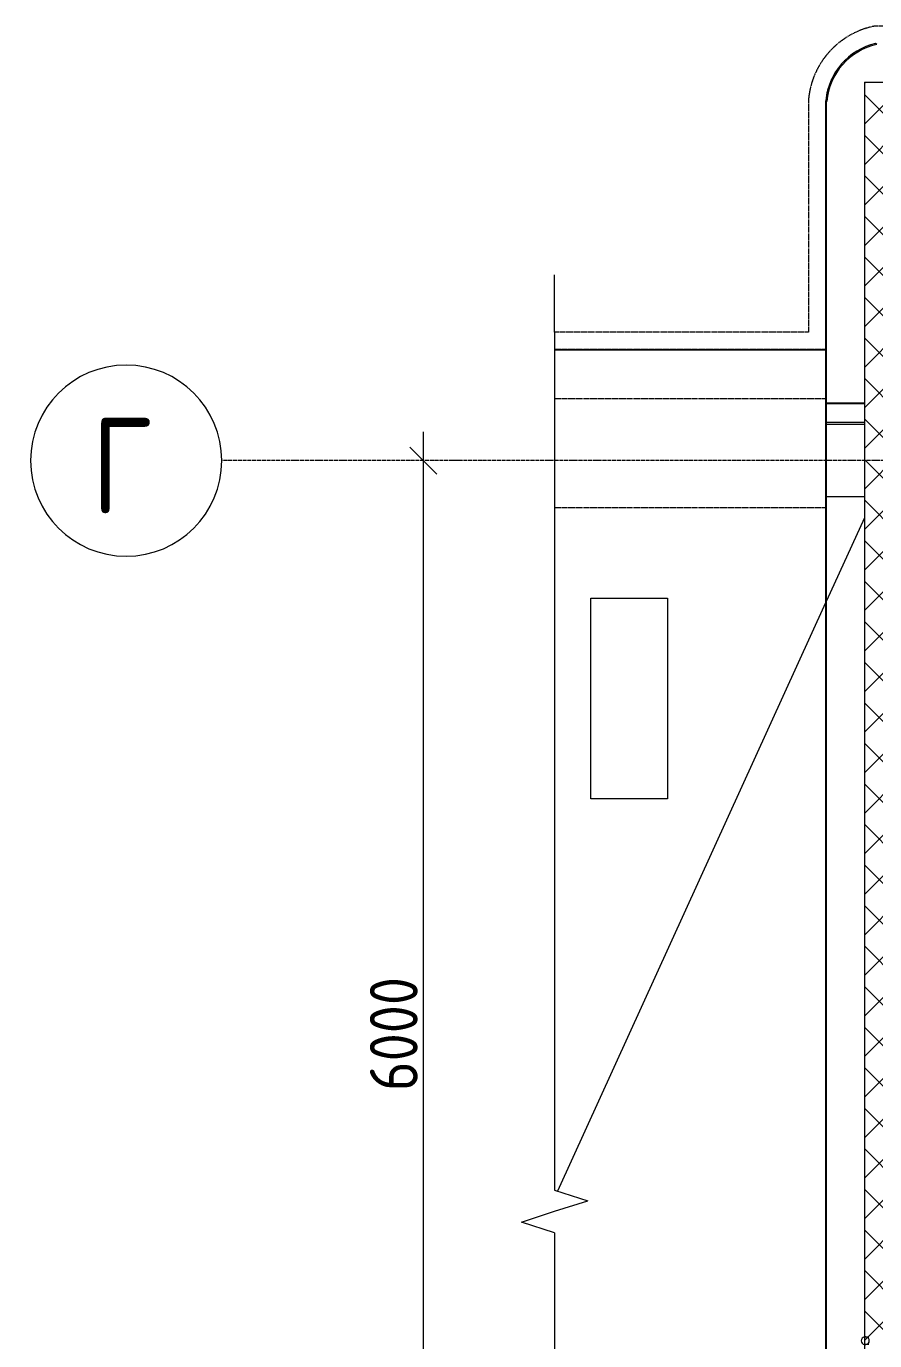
# Model space of a CAD drawing. Header units: millimetres. Extents: x -56773 to 221258, y -262288 to 26541.
# Drawn here: x 73264 to 77701, y -245513 to -238636 of the extents above; entities that cross this region are included whole.
import ezdxf

# ---------------------------------------------------------------- set-up
doc = ezdxf.new("R2010")
doc.units = ezdxf.units.MM
doc.linetypes.add('ADSK_Линия сетки', pattern=[25, 20, -2.5, 0, -2.5])
doc.linetypes.add('ADSK_Невидимые', pattern=[5, 3, -2])
for name, color, linetype, lineweight in [('Аннотация', 7, 'Continuous', 20), ('Обобщенные модели', 7, 'ADSK_Невидимые', 18), ('Ограждение', 7, 'Continuous', 9), ('Оси', 7, 'Continuous', 9), ('Панели витража', 7, 'Continuous', 9), ('Перекрытие', 7, 'Continuous', 18), ('Размеры', 7, 'Continuous', 9), ('Стены внутренние', 7, 'Continuous', 18), ('Стены наружные', 7, 'Continuous', 18), ('Стены отделка', 7, 'Continuous', 30), ('Узлы', 7, 'Continuous', 18)]:
    doc.layers.add(name, color=color, linetype=linetype, lineweight=lineweight)
doc.styles.add('GOST Common', font='', dxfattribs={"width": 0.9, "height": 500})
doc.styles.add('GOST Common_2', font='', dxfattribs={"width": 0.9, "height": 250})
doc.styles.get('GOST Common').set_extended_font_data('GOST Common')
doc.styles.get('GOST Common_2').set_extended_font_data('GOST Common')
doc.dimstyles.new('ADSK_Основной_2_5_мм', dxfattribs={"dimscale": 304.8, "dimtxt": 251.428749, "dimasz": 0.463911, "dimexe": 0.492126, "dimexo": 0.984252, "dimgap": 0.098425, "dimtad": 1, "dimrnd": 0.01, "dimdsep": 46, "dimtxsty": 'GOST Common_2', "dimblk1": 'OBLIQUE', "dimblk2": 'OBLIQUE', "dimsah": 1, "dimcen": 0.09, "dimdle": 0.492126, "dimazin": 2, "dimtfac": 1, "dimtdec": 4, "dimtix": 1, "dimtmove": 0, "dimatfit": 3, "dimfxl": 1, "dimtvp": 1, "dimtolj": 1, "dimtzin": 0, "dimlwd": 20, "dimlwe": 20, "dimarcsym": 2})

# ---------------------------------------------------------------- blocks, each defined once
blk = doc.blocks.new('Обобщенные модели 10 - Обобщенные модели 10-1218172-План выхода на кровлю_')
at = {"layer": 'Обобщенные модели'}
for p, q in [((7000, 9984), (7545, 9984)), ((7545, 9984), (7945, 9984)), ((7545, 9982.5), (7545, 9984)), ((7945, 9982.5), (7945, 9984))]:
    blk.add_line(p, q, dxfattribs=at)
blk = doc.blocks.new('Системная панель - 1_Стемалит RAL 7016-3084281-План выхода на кровлю_')
at = {"layer": 'Панели витража'}
for p, q in [((5862.5, 2.5), (6060, 2.5)), ((6060, -2.5), (5862.5, -2.5))]:
    blk.add_line(p, q, dxfattribs=at)
blk = doc.blocks.new('Панель изогнутая_маленькая - Панель изогнутая_RAL 1013-1339963-План выхода на кровлю_')
at = {"layer": 'Панели витража', "lineweight": 18}
for p, q in [((-198, 4), (-198, -3.7)), ((198, -3), (198, 4.7))]:
    blk.add_line(p, q, dxfattribs=at)
for radius, start, end in [(334, 233.7502, 306.452), (340.3, 234.51518, 305.6814)]:
    blk.add_arc((-0.5, 273.4), radius, start, end, dxfattribs=at)
blk = doc.blocks.new('Обобщенные модели 13 - Обобщенные модели 1-3016844-План выхода на кровлю_')
at = {"layer": 'Обобщенные модели'}
for p, q in [((8630, 11666), (8630, 11667.4)), ((8635, 11668.9), (8635, 11667.5)), ((9396.2, 11677.5), (8669.1, 11677.5)), ((8327.5, 11290.7), (8327.5, 10077.5)), ((8327.5, 10077.5), (7000, 10077.5)), ((7000, 9987.5), (8417.5, 9987.5)), ((8417.5, 9985), (7000, 9985))]:
    blk.add_line(p, q, dxfattribs=at)
for radius, start, end in [(430.3, 101.7019, 175.39257), (430.3, 118.66256, 119.45187), (430.3, 111.13165, 112.74839), (430.3, 107.0808, 110.73126), (430.3, 101.7019, 106.38554), (430.3, 131.61015, 136.91715), (430.3, 122.53205, 128.17109), (430.3, 140.46879, 145.71292), (340.3, 133.87359, 137.97269), (430.3, 157.98039, 163.85386), (430.3, 149.24465, 154.61813), (340.3, 144.10984, 148.41951), (430.3, 166.69386, 175.39257), (340.3, 154.34609, 158.76333), (340.3, 174.40583, 174.71631), (340.3, 164.58233, 169.05776)]:
    blk.add_arc((8756.4, 11256.1), radius, start, end, dxfattribs=at)
blk = doc.blocks.new('Обобщенные модели 3 - Обобщенные модели 13-3017346-План выхода на кровлю_')
at = {"layer": 'Обобщенные модели'}
for p, q in [((7000, 9730.1), (8417.5, 9730.1)), ((7000, 9160), (8417.5, 9160))]:
    blk.add_line(p, q, dxfattribs=at)
blk = doc.blocks.new('Системная панель - 1_Алюминиевая панель RAL 1013-1359396-План выхода на кровлю_')
at = {"layer": 'Панели витража', "lineweight": 18}
for p, q in [((2775, 2.5), (-4382.5, 2.5)), ((-4382.5, 2.5), (-4382.5, -2.5)), ((-4382.5, -2.5), (2775, -2.5))]:
    blk.add_line(p, q, dxfattribs=at)
blk = doc.blocks.new('Тип верхнего поручня - D40 шаг 200-V65-План выхода на кровлю_')
at = {"layer": 'Ограждение', "flags": 128}
for points in [[(116.2, 0), (114.9, 7), (111.2, 13.1), (105.6, 17.5), (98.8, 19.7), (91.7, 19.7), (84.9, 17.4), (79.3, 13), (75.5, 7), (74.2, 0)], [(74.2, 0), (75.5, -7), (79.3, -13), (84.9, -17.4), (91.7, -19.7), (98.8, -19.7), (105.6, -17.5), (111.2, -13.1), (114.9, -7), (116.2, 0)], [(77.1, 20), (79.6, 20), (81.9, 20), (84.1, 20), (86.2, 20), (88.2, 20), (90, 20), (91.7, 20), (93.2, 20), (94.6, 20), (95.4, 20)], [(95.4, -20), (94.1, -20), (92.7, -20), (91.1, -20), (89.4, -20), (87.5, -20), (85.5, -20), (83.4, -20), (81.1, -20), (78.7, -20), (76.2, -20)]]:
    blk.add_lwpolyline(points, dxfattribs=at)
blk = doc.blocks.new('ADSK_Обрыв_Линия - По умолчанию-1914642-План выхода на кровлю_')
at = {"layer": 'Узлы'}
for p, q in [((0, 0), (4490, 0)), ((4712.6, 0), (9200, 0))]:
    blk.add_line(p, q, dxfattribs=at)
blk = doc.blocks.new('Ось сетки - Круг_Ø10 мм-8259-План выхода на кровлю_')
at = {"layer": 'Оси', "color": 253, "lineweight": 20, "true_color": 0xaaaaaa}
for start, end in [(360, 180), (180, 360)]:
    blk.add_arc((0, 0), 5, start, end, dxfattribs=at)
blk = doc.blocks.new('_Oblique')
at = {"color": 0, "linetype": 'ByBlock', "lineweight": -2}
blk.add_line((-0.5, -0.5), (0.5, 0.5), dxfattribs=at)
blk = doc.blocks.new('*D6841')
at = {"layer": 'Defpoints', "color": 0, "lineweight": 25, "transparency": 16777216}
for p in [(75240.8, -240908.7), (75340.8, -240908.7), (75240.8, -246908.7)]:
    blk.add_point(p, dxfattribs=at)
at = {"layer": 'Размеры', "color": 0, "lineweight": 20, "transparency": 16777216}
for p, q in [((75340.8, -247058.7), (75340.8, -240758.7)), ((75540.8, -240908.7), (75490.8, -240908.7)), ((75540.8, -246908.7), (75490.8, -246908.7))]:
    blk.add_line(p, q, dxfattribs=at)
at = {"layer": 'Размеры', "color": 0, "lineweight": 20, "transparency": 16777216, "xscale": 141.4, "yscale": 141.4, "zscale": 141.4}
for p, rotation in [((75340.8, -240908.7), 90), ((75340.8, -246908.7), 270)]:
    blk.add_blockref('_Oblique', p, dxfattribs=dict(at, rotation=rotation))
at = {"layer": 'Размеры', "color": 0, "lineweight": 9, "transparency": 16777216, "insert": (75185.8, -243908.7), "char_height": 250, "width": 756.843, "attachment_point": 5, "rotation": 90, "style": 'GOST Common_2'}
blk.add_mtext('\\A1;6000', dxfattribs=at)

msp = doc.modelspace()

# ---------------------------------------------------------------- hatches: boundary and pattern name
at = {"layer": 'Стены наружные', "lineweight": 9}
h = msp.add_hatch(dxfattribs=at)
h.set_pattern_fill('FP_4', color=256, style=0, pattern_type=2)
h.set_pattern_definition([(45, (69027.24, -250313.7), (-106.066, 106.066), []), (135, (69027.24, -250313.7), (-106.066, -106.066), [])])
h.paths.add_polyline_path([(77827.2448, -247888.7359), (77827.2448, -246933.7359), (77647.2448, -246933.7359), (77647.2448, -247888.7359), (77767.2448, -247888.7359)])
h.paths.add_polyline_path([(77772.2448, -246883.7359), (77772.2448, -246233.7359), (77710.2448, -246233.7359), (77710.2448, -246883.7359), (77769.2056, -246883.7359)])
h.paths.add_polyline_path([(77802.2448, -246883.7359), (77827.2448, -246883.7359), (77827.2448, -246233.7359), (77802.2448, -246233.7359), (77802.2448, -246853.5026)])
h.paths.add_polyline_path([(77647.2448, -246883.7359), (77680.2448, -246883.7359), (77680.2448, -246233.7359), (77647.2448, -246233.7359), (77647.2448, -246882.6462)])
h.paths.add_polyline_path([(77780.2536, -246183.7359), (77827.2448, -246183.7359), (77827.2448, -245533.3359), (77747.2448, -245533.3359), (77747.2448, -245493.3359), (77827.2448, -245493.3359), (77827.2448, -238928.7359), (77647.2448, -238928.7359), (77647.2448, -246183.7359), (77769.2056, -246183.7359)])

# ---------------------------------------------------------------- linework, layer by layer
at = {"layer": 'Аннотация', "lineweight": 20}
for p, q in [((76027.2448, -240236.2359), (76027.2448, -239936.2359)), ((76027.2448, -244726.2359), (76200.4499, -244781.2359)), ((76027.2448, -244726.2359), (76200.4499, -244781.2359)), ((76027.2448, -244836.2359), (76200.4499, -244781.2359)), ((75853.9445, -244892.5446), (76027.2448, -244836.2359)), ((75853.9445, -244892.5446), (76027.2448, -244836.2359)), ((76027.2448, -244948.8532), (75853.9445, -244892.5446)), ((76027.2448, -244948.8532), (75853.9445, -244892.5446))]:
    msp.add_line(p, q, dxfattribs=at)
at = {"layer": 'Оси', "color": 253, "linetype": 'ADSK_Линия сетки', "lineweight": 5, "true_color": 0xaaaaaa}
msp.add_line((117763.2854, -240908.7359), (74285.9777, -240908.7359), dxfattribs=at)
at = {"layer": 'Перекрытие'}
for p, q in [((77444.7448, -240331.2359), (76027.2448, -240331.2359)), ((77647.2448, -240708.7359), (77449.7448, -240708.7359)), ((77647.2448, -241208.4619), (77449.7448, -241641.8797)), ((77444.7448, -241652.8523), (76042.1128, -244730.9571)), ((76217.2448, -242678.7359), (76217.2448, -241628.7359)), ((76217.2448, -241628.7359), (76617.2448, -241628.7359)), ((76617.2448, -241628.7359), (76617.2448, -242678.7359)), ((76617.2448, -242678.7359), (76217.2448, -242678.7359))]:
    msp.add_line(p, q, dxfattribs=at)
at = {"layer": 'Стены внутренние', "lineweight": 5}
for p, q in [((77449.7448, -240718.7359), (77647.2448, -240718.7359)), ((77647.2448, -241098.7359), (77449.7448, -241098.7359))]:
    msp.add_line(p, q, dxfattribs=at)
at = {"layer": 'Стены отделка', "lineweight": 9}
for q in [(77647.2448, -246183.7359), (78927.2448, -238928.7359)]:
    msp.add_line((77647.2448, -238928.7359), q, dxfattribs=at)

# ---------------------------------------------------------------- block references
at = {"layer": 'Обобщенные модели'}
for name in ['Обобщенные модели 13 - Обобщенные модели 1-3016844-План выхода на кровлю_', 'Обобщенные модели 10 - Обобщенные модели 10-1218172-План выхода на кровлю_', 'Обобщенные модели 3 - Обобщенные модели 13-3017346-План выхода на кровлю_']:
    msp.add_blockref(name, (69027.2448, -250313.7049), dxfattribs=at)
at = {"layer": 'Ограждение', "rotation": 180}
msp.add_blockref('Тип верхнего поручня - D40 шаг 200-V65-План выхода на кровлю_', (77747.2448, -245513.3359), dxfattribs=at)
at = {"layer": 'Оси', "color": 253, "lineweight": 20, "true_color": 0xaaaaaa, "xscale": 99.99999999999993, "yscale": 99.99999999999993, "zscale": 99.99999999999993, "rotation": 89.9999999999998}
msp.add_blockref('Ось сетки - Круг_Ø10 мм-8259-План выхода на кровлю_', (73785.9777, -240908.7359), dxfattribs=at)
at = {"layer": 'Панели витража'}
for name, p, rotation in [('Панель изогнутая_маленькая - Панель изогнутая_RAL 1013-1339963-План выхода на кровлю_', (77577.9203, -238877.4859), 228.7009998438553), ('Системная панель - 1_Алюминиевая панель RAL 1013-1359396-План выхода на кровлю_', (77447.2448, -243408.7359), 269.9999999999999)]:
    msp.add_blockref(name, p, dxfattribs=dict(at, rotation=rotation))
msp.add_blockref('Системная панель - 1_Стемалит RAL 7016-3084281-План выхода на кровлю_', (71587.2448, -240608.7359), dxfattribs=at)
at = {"layer": 'Узлы', "rotation": 269.9999999999999}
msp.add_blockref('ADSK_Обрыв_Линия - По умолчанию-1914642-План выхода на кровлю_', (76027.2448, -240236.2359), dxfattribs=at)

# ---------------------------------------------------------------- texts
at = {"layer": 'Оси', "color": 253, "true_color": 0xaaaaaa, "insert": (73604.5506, -240684.177), "char_height": 500, "width": 389.620125, "attachment_point": 1, "style": 'GOST Common'}
msp.add_mtext('\\fGOST Common|b0|i0|c204|p34|;\\W.9;Г', dxfattribs=at)

# ---------------------------------------------------------------- dimensions: what is measured, and where the dimension line sits
at = {"layer": 'Размеры', "lineweight": 9}
dim = msp.add_linear_dim(base=(75340.8014, -240908.7359), p1=(75240.8165, -246908.7359), p2=(75240.8165, -240908.7359), angle=90, dimstyle='ADSK_Основной_2_5_мм', override={"dimpost": '<>', "dimfxl": 6000}, dxfattribs=at)
dim.commit()
dim.dimension.update_dxf_attribs({"geometry": '*D6841', "text_midpoint": (75185.8014, -243908.7359)})

doc.saveas('drawing.dxf')
